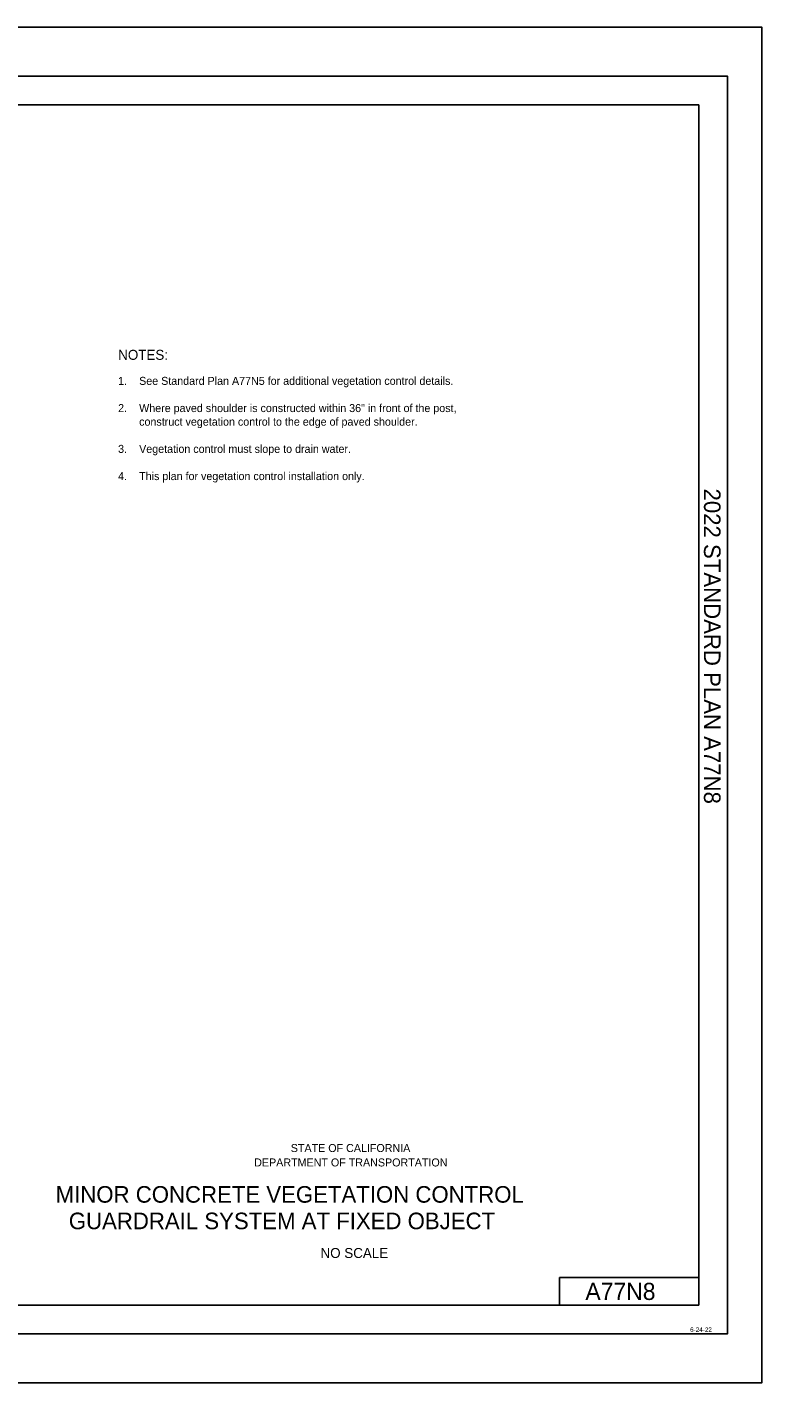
# Model space of a CAD drawing. Extents: x -893 to 867, y -474 to 712.
# Drawn here: x 224 to 867, y -474 to 712 of the extents above; entities that cross this region are included whole.
import ezdxf

# ---------------------------------------------------------------- set-up
doc = ezdxf.new("R2010")
doc.units = 0
doc.layers.add('10 Sheet Format', color=7, linetype='Continuous')
doc.layers.add('57 Undefined', color=7, linetype='Continuous')

msp = doc.modelspace()

# ---------------------------------------------------------------- linework, layer by layer
at = {"layer": '10 Sheet Format'}
for p, q in [((-813.5, 644), (811.5, 644)), ((811.5, -406), (811.5, 644)), ((689.5, -406), (689.5, -382)), ((689.5, -382), (811.5, -382)), ((-813.5, -406), (811.5, -406))]:
    msp.add_line(p, q, dxfattribs=at)
for points in [[(-893.5, -474), (866.5, -474), (866.5, 712), (-893.5, 712)], [(-863.4, 669), (836.6, 669), (836.6, -431), (-863.4, -431)], [(-863.4, 669), (836.6, 669), (836.6, -431), (-863.4, -431)]]:
    msp.add_lwpolyline(points, close=True, dxfattribs=at)

# ---------------------------------------------------------------- texts
msp.add_text('2022 STANDARD PLAN A77N8', height=14.5, rotation=270, dxfattribs=at).set_placement((815.9, 308.3))
for s, height, p in [('STATE OF CALIFORNIA', 7, (454.6, -272.1)), ('DEPARTMENT OF TRANSPORTATION', 7, (422.6, -284.7)), ('MINOR CONCRETE VEGETATION CONTROL', 14.5, (249, -316.4)), ('GUARDRAIL SYSTEM AT FIXED OBJECT', 14.5, (260.5, -339.6)), ('NO SCALE', 8.75, (480.6, -364.8)), ('A77N8', 15, (712.2, -401.5)), ('6-24-22', 4, (803.8, -429.5))]:
    msp.add_text(s, height=height, dxfattribs=at).set_placement(p)
at = {"layer": '57 Undefined'}
for s, height, p in [('NOTES:', 8.75, (303.7, 420.9)), ('1.', 7, (303.6, 399)), ('See Standard Plan A77N5 for additional vegetation control details.', 7, (322, 399)), ('2.', 7, (303.6, 375.2)), ('Where paved shoulder is constructed within 36" in front of the post,', 7, (322, 375.2)), ('construct vegetation control to the edge of paved shoulder.', 7, (322, 363.3)), ('3.', 7, (303.6, 339.5)), ('Vegetation control must slope to drain water.', 7, (322, 339.5)), ('4.', 7, (303.6, 315.7)), ('This plan for vegetation control installation only.', 7, (322, 315.7))]:
    msp.add_text(s, height=height, dxfattribs=at).set_placement(p)

doc.saveas('drawing.dxf')
